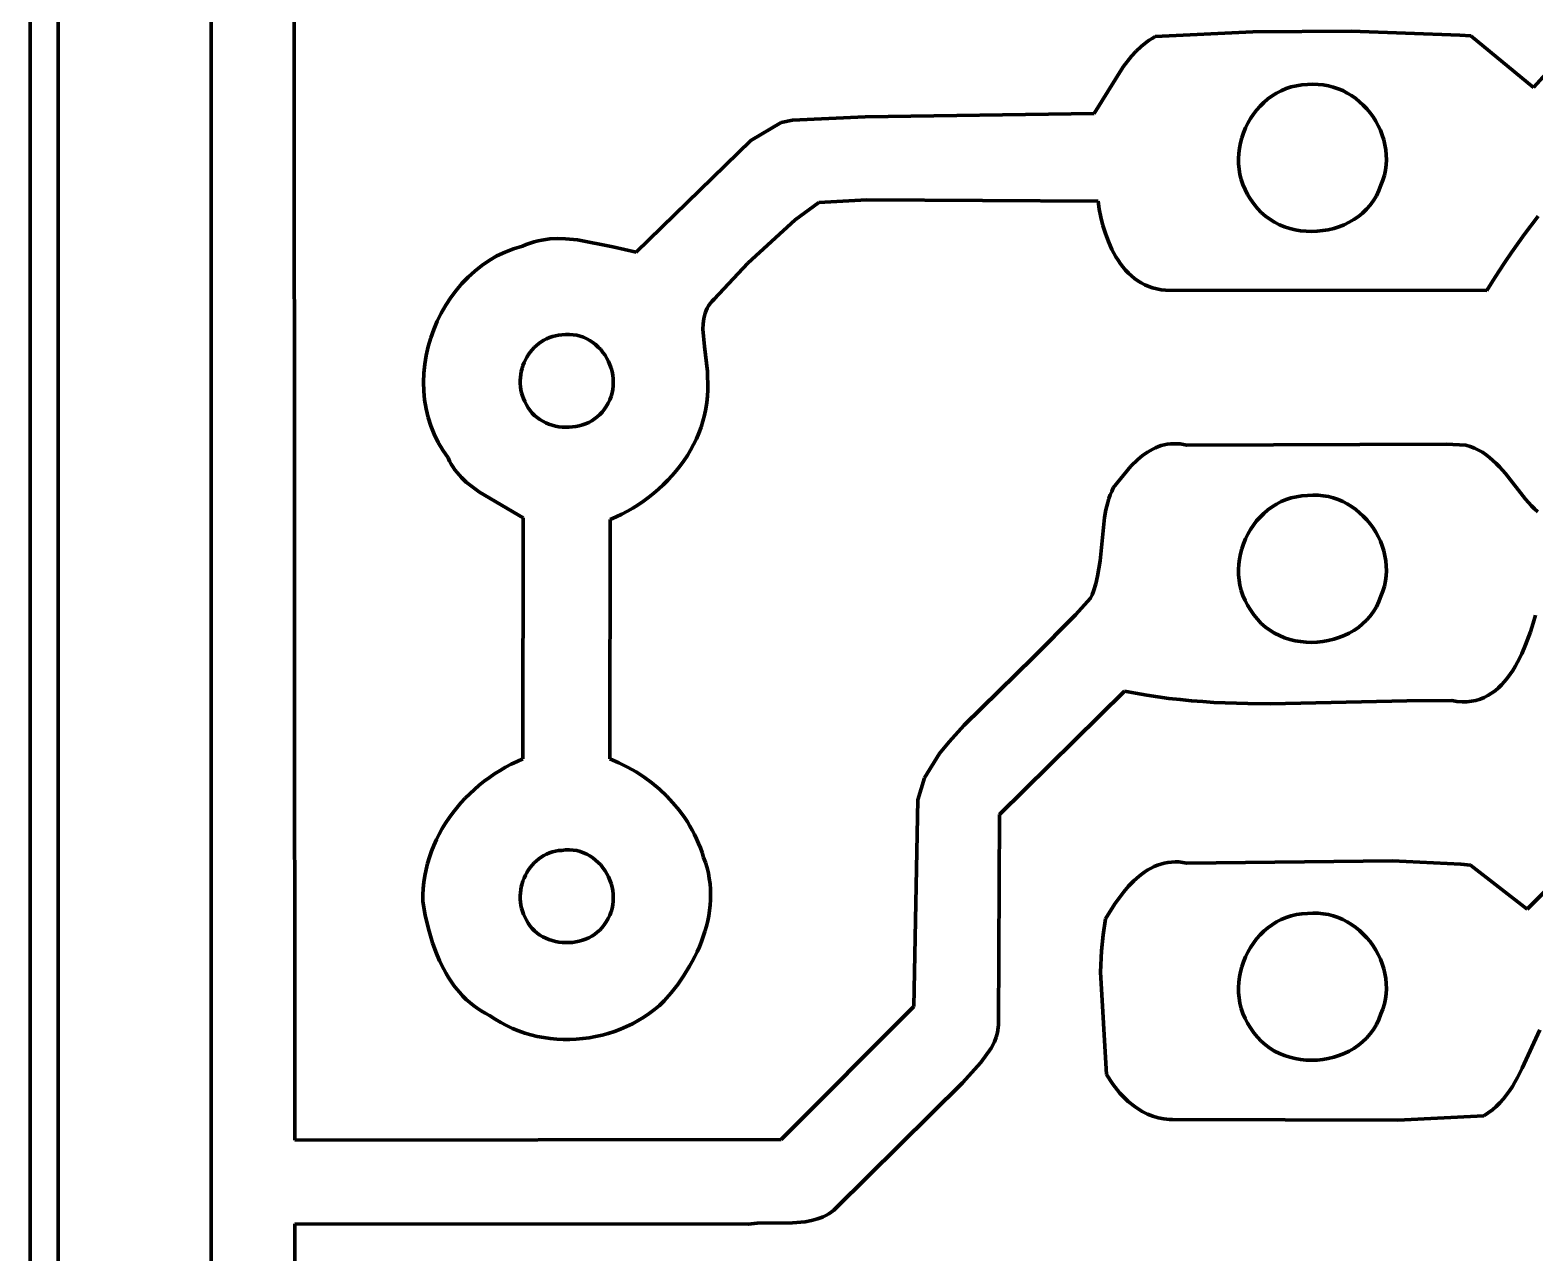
# Model space of a CAD drawing. Header units: millimetres. Extents: x 0.5 to 14.1, y 0 to 14.9.
# Drawn here: x 0.514 to 3.513, y 5.803 to 8.242 of the extents above; entities that cross this region are included whole.
import ezdxf

# ---------------------------------------------------------------- set-up
doc = ezdxf.new("R2010")
doc.units = ezdxf.units.MM
doc.layers.add('color#000000ff', color=7, linetype='CONTINUOUS', lineweight=100)

msp = doc.modelspace()

# ---------------------------------------------------------------- linework, layer by layer
at = {"layer": 'color#000000ff'}
for p, q in [((0.5139, 0.0278), (0.5139, 14.8611)), ((0.5695, 14.8055), (0.5695, 0.0834)), ((3.51, 8.1271), (3.8216, 8.4716)), ((0.8747, 3.0968), (0.8749, 8.4449)), ((1.04, 8.2639), (1.0417, 6.0279)), ((2.7388, 8.2176), (2.7443, 8.2215)), ((2.7443, 8.2215), (2.7501, 8.2252)), ((2.7501, 8.2252), (2.7561, 8.2286)), ((2.7561, 8.2286), (2.9512, 8.2384)), ((2.9512, 8.2384), (3.1468, 8.2397)), ((3.1468, 8.2397), (3.3637, 8.2314)), ((3.3637, 8.2314), (3.3854, 8.23)), ((3.3854, 8.23), (3.51, 8.1271)), ((2.6926, 8.1683), (2.7093, 8.1899)), ((2.7093, 8.1899), (2.7185, 8.1998)), ((2.7185, 8.1998), (2.7283, 8.2091)), ((2.7283, 8.2091), (2.7388, 8.2176)), ((2.6347, 8.0754), (2.6926, 8.1683)), ((3.0274, 8.1282), (3.0172, 8.1249)), ((3.0379, 8.1307), (3.0274, 8.1282)), ((3.0487, 8.1323), (3.0379, 8.1307)), ((3.0599, 8.1329), (3.0487, 8.1323)), ((3.0706, 8.1336), (3.0599, 8.1329)), ((3.0811, 8.1335), (3.0706, 8.1336)), ((3.0914, 8.1325), (3.0811, 8.1335)), ((3.1015, 8.1307), (3.0914, 8.1325)), ((3.1113, 8.1281), (3.1015, 8.1307)), ((3.1209, 8.1248), (3.1113, 8.1281)), ((2.9808, 8.1043), (2.9729, 8.0975)), ((2.9893, 8.1104), (2.9808, 8.1043)), ((2.9982, 8.116), (2.9893, 8.1104)), ((3.0075, 8.1208), (2.9982, 8.116)), ((3.0172, 8.1249), (3.0075, 8.1208)), ((3.1301, 8.1209), (3.1209, 8.1248)), ((3.1391, 8.1162), (3.1301, 8.1209)), ((3.1477, 8.111), (3.1391, 8.1162)), ((3.1559, 8.1051), (3.1477, 8.111)), ((3.1637, 8.0987), (3.1559, 8.1051)), ((3.1711, 8.0918), (3.1637, 8.0987)), ((2.0333, 8.062), (2.1783, 8.0689)), ((2.1783, 8.0689), (2.6347, 8.0754)), ((2.9521, 8.0739), (2.9462, 8.0652)), ((2.9585, 8.0823), (2.9521, 8.0739)), ((2.9654, 8.0901), (2.9585, 8.0823)), ((2.9729, 8.0975), (2.9654, 8.0901)), ((3.1781, 8.0845), (3.1711, 8.0918)), ((3.1846, 8.0767), (3.1781, 8.0845)), ((3.1905, 8.0685), (3.1846, 8.0767)), ((3.196, 8.0599), (3.1905, 8.0685)), ((1.9503, 8.0217), (2.0111, 8.0577)), ((2.0111, 8.0577), (2.0333, 8.062)), ((2.9363, 8.0466), (2.9323, 8.0368)), ((2.941, 8.056), (2.9363, 8.0466)), ((2.9462, 8.0652), (2.941, 8.056)), ((3.2008, 8.051), (3.196, 8.0599)), ((3.2051, 8.0419), (3.2008, 8.051)), ((3.2088, 8.0324), (3.2051, 8.0419)), ((1.722, 7.7985), (1.9503, 8.0217)), ((2.9262, 8.0166), (2.9242, 8.0063)), ((2.9289, 8.0268), (2.9262, 8.0166)), ((2.9323, 8.0368), (2.9289, 8.0268)), ((3.2118, 8.0228), (3.2088, 8.0324)), ((3.2142, 8.013), (3.2118, 8.0228)), ((3.2159, 8.003), (3.2142, 8.013)), ((2.9229, 7.9958), (2.9223, 7.9853)), ((2.9223, 7.9853), (2.9224, 7.9748)), ((2.9242, 8.0063), (2.9229, 7.9958)), ((3.2169, 7.993), (3.2159, 8.003)), ((3.2166, 7.9727), (3.2171, 7.9828)), ((3.2171, 7.9828), (3.2169, 7.993)), ((2.9224, 7.9748), (2.9234, 7.9644)), ((2.9234, 7.9644), (2.9251, 7.954)), ((2.9251, 7.954), (2.9277, 7.9437)), ((3.2102, 7.9424), (3.2132, 7.9524)), ((3.2132, 7.9524), (3.2153, 7.9625)), ((3.2153, 7.9625), (3.2166, 7.9727)), ((2.9277, 7.9437), (2.931, 7.9336)), ((2.931, 7.9336), (2.9353, 7.9237)), ((2.9353, 7.9237), (2.9404, 7.9141)), ((3.1972, 7.9113), (3.2022, 7.9215)), ((3.2022, 7.9215), (3.2063, 7.9325)), ((3.2063, 7.9325), (3.2102, 7.9424)), ((2.0859, 7.8981), (2.0387, 7.863)), ((2.1818, 7.9033), (2.0859, 7.8981)), ((2.6427, 7.9005), (2.1818, 7.9033)), ((2.6449, 7.8847), (2.6427, 7.9005)), ((2.9404, 7.9141), (2.9464, 7.9048)), ((2.9464, 7.9048), (2.9528, 7.8951)), ((2.9528, 7.8951), (2.9599, 7.8862)), ((3.1776, 7.8845), (3.1848, 7.8927)), ((3.1848, 7.8927), (3.1914, 7.9017)), ((3.1914, 7.9017), (3.1972, 7.9113)), ((2.0387, 7.863), (1.9446, 7.7768)), ((2.648, 7.8685), (2.6449, 7.8847)), ((2.652, 7.8522), (2.648, 7.8685)), ((2.9599, 7.8862), (2.9677, 7.8781)), ((2.9677, 7.8781), (2.976, 7.8708)), ((2.976, 7.8708), (2.9849, 7.8643)), ((2.9849, 7.8643), (2.9943, 7.8586)), ((2.9943, 7.8586), (3.004, 7.8536)), ((3.1328, 7.8536), (3.1427, 7.8584)), ((3.1427, 7.8584), (3.1521, 7.8638)), ((3.1521, 7.8638), (3.1612, 7.87)), ((3.1612, 7.87), (3.1696, 7.8769)), ((3.1696, 7.8769), (3.1776, 7.8845)), ((3.5195, 7.8705), (3.4926, 7.8345)), ((2.657, 7.8359), (2.652, 7.8522)), ((2.6629, 7.8199), (2.657, 7.8359)), ((3.004, 7.8536), (3.0142, 7.8495)), ((3.0142, 7.8495), (3.0246, 7.8461)), ((3.0246, 7.8461), (3.0353, 7.8435)), ((3.0353, 7.8435), (3.0462, 7.8416)), ((3.0462, 7.8416), (3.0572, 7.8405)), ((3.0572, 7.8405), (3.0683, 7.8402)), ((3.0683, 7.8402), (3.0793, 7.8406)), ((3.0793, 7.8406), (3.0904, 7.8417)), ((3.0904, 7.8417), (3.1013, 7.8436)), ((3.1013, 7.8436), (3.112, 7.8462)), ((3.112, 7.8462), (3.1225, 7.8496)), ((3.1225, 7.8496), (3.1328, 7.8536)), ((3.4926, 7.8345), (3.4665, 7.7979)), ((3.4979, 6.4889), (4.8496, 7.845)), ((1.4444, 7.7912), (1.4606, 7.799)), ((1.4606, 7.799), (1.4775, 7.8057)), ((1.4775, 7.8057), (1.495, 7.8111)), ((1.495, 7.8111), (1.5028, 7.8143)), ((1.5028, 7.8143), (1.5106, 7.8171)), ((1.5106, 7.8171), (1.5184, 7.8194)), ((1.5184, 7.8194), (1.5262, 7.8213)), ((1.5262, 7.8213), (1.5341, 7.8229)), ((1.5341, 7.8229), (1.5419, 7.8242)), ((1.5419, 7.8242), (1.5498, 7.8251)), ((1.5498, 7.8251), (1.5655, 7.826)), ((1.5655, 7.826), (1.5812, 7.8257)), ((1.5812, 7.8257), (1.6048, 7.8237)), ((1.6048, 7.8237), (1.6754, 7.8096)), ((1.6754, 7.8096), (1.722, 7.7985)), ((2.6698, 7.8044), (2.6629, 7.8199)), ((2.6737, 7.7969), (2.6698, 7.8044)), ((3.4665, 7.7979), (3.4538, 7.7794)), ((1.4001, 7.761), (1.4141, 7.7721)), ((1.4141, 7.7721), (1.4289, 7.7821)), ((1.4289, 7.7821), (1.4444, 7.7912)), ((1.9446, 7.7768), (1.8772, 7.7054)), ((2.6779, 7.7896), (2.6737, 7.7969)), ((2.6823, 7.7826), (2.6779, 7.7896)), ((2.687, 7.7758), (2.6823, 7.7826)), ((2.692, 7.7693), (2.687, 7.7758)), ((2.6974, 7.7631), (2.692, 7.7693)), ((3.4538, 7.7794), (3.4414, 7.7606)), ((1.3745, 7.7361), (1.3869, 7.749)), ((1.3869, 7.749), (1.4001, 7.761)), ((2.703, 7.7572), (2.6974, 7.7631)), ((2.7089, 7.7517), (2.703, 7.7572)), ((2.7151, 7.7466), (2.7089, 7.7517)), ((2.7217, 7.7419), (2.7151, 7.7466)), ((2.7286, 7.7376), (2.7217, 7.7419)), ((3.4292, 7.7417), (3.4173, 7.7225)), ((3.4414, 7.7606), (3.4292, 7.7417)), ((1.3423, 7.6931), (1.3522, 7.7081)), ((1.3522, 7.7081), (1.3629, 7.7225)), ((1.3629, 7.7225), (1.3745, 7.7361)), ((2.7358, 7.7338), (2.7286, 7.7376)), ((2.7433, 7.7305), (2.7358, 7.7338)), ((2.7512, 7.7277), (2.7433, 7.7305)), ((2.7595, 7.7255), (2.7512, 7.7277)), ((2.7681, 7.7239), (2.7595, 7.7255)), ((2.777, 7.7228), (2.7681, 7.7239)), ((3.4173, 7.7225), (2.777, 7.7228)), ((1.3334, 7.6775), (1.3423, 7.6931)), ((1.8612, 7.6822), (1.8593, 7.6772)), ((1.8635, 7.6871), (1.8612, 7.6822)), ((1.8662, 7.6919), (1.8635, 7.6871)), ((1.8694, 7.6966), (1.8662, 7.6919)), ((1.8731, 7.701), (1.8694, 7.6966)), ((1.8772, 7.7054), (1.8731, 7.701)), ((1.3184, 7.6448), (1.3254, 7.6614)), ((1.3254, 7.6614), (1.3334, 7.6775)), ((1.8551, 7.6561), (1.8548, 7.645)), ((1.8566, 7.6668), (1.8551, 7.6561)), ((1.8578, 7.6721), (1.8566, 7.6668)), ((1.8593, 7.6772), (1.8578, 7.6721)), ((1.3074, 7.6106), (1.3124, 7.6278)), ((1.3124, 7.6278), (1.3184, 7.6448)), ((1.5326, 7.6203), (1.5277, 7.6168)), ((1.5378, 7.6235), (1.5326, 7.6203)), ((1.5432, 7.6263), (1.5378, 7.6235)), ((1.5489, 7.6287), (1.5432, 7.6263)), ((1.5548, 7.6306), (1.5489, 7.6287)), ((1.5608, 7.6322), (1.5548, 7.6306)), ((1.5671, 7.6332), (1.5608, 7.6322)), ((1.5736, 7.6338), (1.5671, 7.6332)), ((1.5813, 7.6347), (1.5736, 7.6338)), ((1.5889, 7.6349), (1.5813, 7.6347)), ((1.5963, 7.6343), (1.5889, 7.6349)), ((1.6034, 7.6332), (1.5963, 7.6343)), ((1.6104, 7.6314), (1.6034, 7.6332)), ((1.6171, 7.629), (1.6104, 7.6314)), ((1.6235, 7.6261), (1.6171, 7.629)), ((1.6297, 7.6227), (1.6235, 7.6261)), ((1.6356, 7.6188), (1.6297, 7.6227)), ((1.6411, 7.6144), (1.6356, 7.6188)), ((1.8548, 7.645), (1.8578, 7.6109)), ((1.3006, 7.5754), (1.3034, 7.593)), ((1.3034, 7.593), (1.3074, 7.6106)), ((1.5039, 7.5894), (1.501, 7.584)), ((1.5071, 7.5946), (1.5039, 7.5894)), ((1.5107, 7.5996), (1.5071, 7.5946)), ((1.5145, 7.6043), (1.5107, 7.5996)), ((1.5186, 7.6087), (1.5145, 7.6043)), ((1.523, 7.6129), (1.5186, 7.6087)), ((1.5277, 7.6168), (1.523, 7.6129)), ((1.6463, 7.6097), (1.6411, 7.6144)), ((1.6512, 7.6045), (1.6463, 7.6097)), ((1.6557, 7.599), (1.6512, 7.6045)), ((1.6598, 7.5932), (1.6557, 7.599)), ((1.6634, 7.5871), (1.6598, 7.5932)), ((1.8578, 7.6109), (1.8639, 7.5606)), ((1.2988, 7.5576), (1.3006, 7.5754)), ((1.4929, 7.561), (1.4917, 7.555)), ((1.4944, 7.567), (1.4929, 7.561)), ((1.4962, 7.5728), (1.4944, 7.567)), ((1.4985, 7.5785), (1.4962, 7.5728)), ((1.501, 7.584), (1.4985, 7.5785)), ((1.6667, 7.5808), (1.6634, 7.5871)), ((1.6695, 7.5742), (1.6667, 7.5808)), ((1.6719, 7.5675), (1.6695, 7.5742)), ((1.6737, 7.5606), (1.6719, 7.5675)), ((1.6751, 7.5536), (1.6737, 7.5606)), ((1.8639, 7.5606), (1.8638, 7.5502)), ((1.2981, 7.5397), (1.2988, 7.5576)), ((1.2986, 7.5219), (1.2981, 7.5397)), ((1.491, 7.5489), (1.4906, 7.5428)), ((1.4906, 7.5428), (1.4907, 7.5367)), ((1.4907, 7.5367), (1.4911, 7.5306)), ((1.4917, 7.555), (1.491, 7.5489)), ((1.4911, 7.5306), (1.492, 7.5245)), ((1.6759, 7.5465), (1.6751, 7.5536)), ((1.6752, 7.5252), (1.676, 7.5323)), ((1.6762, 7.5394), (1.6759, 7.5465)), ((1.676, 7.5323), (1.6762, 7.5394)), ((1.8638, 7.5502), (1.8646, 7.5371)), ((1.8646, 7.5371), (1.8647, 7.5242)), ((1.3002, 7.5042), (1.2986, 7.5219)), ((1.3031, 7.4866), (1.3002, 7.5042)), ((1.492, 7.5245), (1.4934, 7.5185)), ((1.4934, 7.5185), (1.4951, 7.5125)), ((1.4951, 7.5125), (1.4974, 7.5067)), ((1.4974, 7.5067), (1.5001, 7.5009)), ((1.5001, 7.5009), (1.503, 7.4945)), ((1.6658, 7.4975), (1.6691, 7.5043)), ((1.6691, 7.5043), (1.6717, 7.5111)), ((1.6717, 7.5111), (1.6738, 7.5181)), ((1.6738, 7.5181), (1.6752, 7.5252)), ((1.8628, 7.4988), (1.8608, 7.4863)), ((1.8641, 7.5114), (1.8628, 7.4988)), ((1.8647, 7.5242), (1.8641, 7.5114)), ((1.3072, 7.4693), (1.3031, 7.4866)), ((1.3125, 7.4523), (1.3072, 7.4693)), ((1.503, 7.4945), (1.5064, 7.4885)), ((1.5064, 7.4885), (1.5103, 7.4829)), ((1.5103, 7.4829), (1.5147, 7.4778)), ((1.5147, 7.4778), (1.5194, 7.473)), ((1.5194, 7.473), (1.5245, 7.4688)), ((1.5245, 7.4688), (1.53, 7.4649)), ((1.6388, 7.4662), (1.6442, 7.4702)), ((1.6442, 7.4702), (1.6492, 7.4748)), ((1.6492, 7.4748), (1.6538, 7.4797)), ((1.6538, 7.4797), (1.658, 7.4851)), ((1.658, 7.4851), (1.6618, 7.491)), ((1.6618, 7.491), (1.6658, 7.4975)), ((1.8582, 7.474), (1.855, 7.4618)), ((1.8608, 7.4863), (1.8582, 7.474)), ((1.3192, 7.4356), (1.3125, 7.4523)), ((1.53, 7.4649), (1.5357, 7.4615)), ((1.5357, 7.4615), (1.5417, 7.4585)), ((1.5417, 7.4585), (1.5479, 7.4559)), ((1.5479, 7.4559), (1.5543, 7.4538)), ((1.5543, 7.4538), (1.5609, 7.4521)), ((1.5609, 7.4521), (1.5676, 7.4508)), ((1.5676, 7.4508), (1.5743, 7.45)), ((1.5743, 7.45), (1.5812, 7.4497)), ((1.5812, 7.4497), (1.588, 7.4497)), ((1.588, 7.4497), (1.5948, 7.4502)), ((1.5948, 7.4502), (1.6016, 7.4512)), ((1.6016, 7.4512), (1.6082, 7.4526)), ((1.6082, 7.4526), (1.6147, 7.4544)), ((1.6147, 7.4544), (1.6211, 7.4567)), ((1.6211, 7.4567), (1.6273, 7.4594)), ((1.6273, 7.4594), (1.6332, 7.4626)), ((1.6332, 7.4626), (1.6388, 7.4662)), ((1.8468, 7.4382), (1.8419, 7.4267)), ((1.8512, 7.4499), (1.8468, 7.4382)), ((1.855, 7.4618), (1.8512, 7.4499)), ((1.3271, 7.4194), (1.3192, 7.4356)), ((1.3363, 7.4037), (1.3271, 7.4194)), ((1.8364, 7.4154), (1.8304, 7.4043)), ((1.8419, 7.4267), (1.8364, 7.4154)), ((2.7517, 7.4062), (2.7572, 7.4088)), ((2.7572, 7.4088), (2.7628, 7.411)), ((2.7628, 7.411), (2.7685, 7.413)), ((2.7685, 7.413), (2.7743, 7.4145)), ((2.7743, 7.4145), (2.7803, 7.4157)), ((2.7803, 7.4157), (2.7865, 7.4165)), ((2.7865, 7.4165), (2.7928, 7.4169)), ((2.7928, 7.4169), (2.7992, 7.4169)), ((2.7992, 7.4169), (2.8058, 7.4164)), ((2.8058, 7.4164), (2.8125, 7.4155)), ((2.8125, 7.4155), (2.8194, 7.414)), ((2.8194, 7.414), (3.3368, 7.4157)), ((3.3368, 7.4157), (3.3751, 7.4139)), ((3.3751, 7.4139), (3.3841, 7.4113)), ((3.3841, 7.4113), (3.3926, 7.4081)), ((3.3926, 7.4081), (3.4007, 7.4042)), ((1.347, 7.3886), (1.3363, 7.4037)), ((1.35, 7.3822), (1.347, 7.3886)), ((1.3533, 7.3761), (1.35, 7.3822)), ((1.817, 7.383), (1.8096, 7.3728)), ((1.8239, 7.3935), (1.817, 7.383)), ((1.8304, 7.4043), (1.8239, 7.3935)), ((2.708, 7.3723), (2.7216, 7.3854)), ((2.7216, 7.3854), (2.7311, 7.3932)), ((2.7311, 7.3932), (2.7412, 7.4002)), ((2.7412, 7.4002), (2.7517, 7.4062)), ((3.4007, 7.4042), (3.4084, 7.3998)), ((3.4084, 7.3998), (3.4157, 7.3949)), ((3.4157, 7.3949), (3.4228, 7.3894)), ((3.4228, 7.3894), (3.4295, 7.3836)), ((3.4295, 7.3836), (3.436, 7.3774)), ((1.3569, 7.3703), (1.3533, 7.3761)), ((1.3607, 7.3648), (1.3569, 7.3703)), ((1.3648, 7.3595), (1.3607, 7.3648)), ((1.3736, 7.3496), (1.3648, 7.3595)), ((1.3832, 7.3405), (1.3736, 7.3496)), ((1.7935, 7.3532), (1.7848, 7.3439)), ((1.8017, 7.3629), (1.7935, 7.3532)), ((1.8096, 7.3728), (1.8017, 7.3629)), ((2.6728, 7.3291), (2.708, 7.3723)), ((3.436, 7.3774), (3.4422, 7.3709)), ((3.4422, 7.3709), (3.4542, 7.3572)), ((3.4542, 7.3572), (3.4941, 7.3066)), ((1.3934, 7.3321), (1.3832, 7.3405)), ((1.4098, 7.3205), (1.3934, 7.3321)), ((1.4969, 7.2688), (1.4098, 7.3205)), ((1.7665, 7.3263), (1.7568, 7.318)), ((1.7758, 7.3349), (1.7665, 7.3263)), ((1.7848, 7.3439), (1.7758, 7.3349)), ((2.6667, 7.3146), (2.6696, 7.3219)), ((2.6696, 7.3219), (2.6728, 7.3291)), ((1.7153, 7.2886), (1.7043, 7.2822)), ((1.726, 7.2953), (1.7153, 7.2886)), ((1.7366, 7.3025), (1.726, 7.2953)), ((1.7468, 7.31), (1.7366, 7.3025)), ((1.7568, 7.318), (1.7468, 7.31)), ((2.6581, 7.2848), (2.6618, 7.2999)), ((2.6618, 7.2999), (2.6641, 7.3073)), ((2.6641, 7.3073), (2.6667, 7.3146)), ((2.9893, 7.291), (2.9808, 7.2848)), ((2.9982, 7.2965), (2.9893, 7.291)), ((3.0075, 7.3014), (2.9982, 7.2965)), ((3.0172, 7.3055), (3.0075, 7.3014)), ((3.0274, 7.3088), (3.0172, 7.3055)), ((3.0379, 7.3112), (3.0274, 7.3088)), ((3.0487, 7.3128), (3.0379, 7.3112)), ((3.0599, 7.3135), (3.0487, 7.3128)), ((3.0706, 7.3142), (3.0599, 7.3135)), ((3.0811, 7.314), (3.0706, 7.3142)), ((3.0914, 7.313), (3.0811, 7.314)), ((3.1015, 7.3113), (3.0914, 7.313)), ((3.1113, 7.3087), (3.1015, 7.3113)), ((3.1209, 7.3054), (3.1113, 7.3087)), ((3.1301, 7.3014), (3.1209, 7.3054)), ((3.1391, 7.2968), (3.1301, 7.3014)), ((3.1477, 7.2915), (3.1391, 7.2968)), ((3.1559, 7.2857), (3.1477, 7.2915)), ((3.4941, 7.3066), (3.506, 7.2931)), ((3.506, 7.2931), (3.5123, 7.2868)), ((1.4962, 6.7884), (1.4969, 7.2688)), ((1.6702, 7.2658), (1.6696, 6.7882)), ((1.6817, 7.2708), (1.6702, 7.2658)), ((1.6931, 7.2763), (1.6817, 7.2708)), ((1.7043, 7.2822), (1.6931, 7.2763)), ((2.6463, 7.1835), (2.6552, 7.2694)), ((2.6552, 7.2694), (2.6581, 7.2848)), ((2.9585, 7.2628), (2.9521, 7.2545)), ((2.9654, 7.2707), (2.9585, 7.2628)), ((2.9729, 7.278), (2.9654, 7.2707)), ((2.9808, 7.2848), (2.9729, 7.278)), ((3.1637, 7.2793), (3.1559, 7.2857)), ((3.1711, 7.2724), (3.1637, 7.2793)), ((3.1781, 7.265), (3.1711, 7.2724)), ((3.1846, 7.2572), (3.1781, 7.265)), ((3.5123, 7.2868), (3.5187, 7.2808)), ((2.941, 7.2366), (2.9363, 7.2271)), ((2.9462, 7.2457), (2.941, 7.2366)), ((2.9521, 7.2545), (2.9462, 7.2457)), ((3.1905, 7.249), (3.1846, 7.2572)), ((3.196, 7.2405), (3.1905, 7.249)), ((3.2008, 7.2316), (3.196, 7.2405)), ((3.2051, 7.2224), (3.2008, 7.2316)), ((2.9289, 7.2074), (2.9262, 7.1972)), ((2.9323, 7.2174), (2.9289, 7.2074)), ((2.9363, 7.2271), (2.9323, 7.2174)), ((3.2088, 7.213), (3.2051, 7.2224)), ((3.2118, 7.2034), (3.2088, 7.213)), ((3.2142, 7.1935), (3.2118, 7.2034)), ((2.6415, 7.1527), (2.6463, 7.1835)), ((2.9229, 7.1764), (2.9223, 7.1659)), ((2.9242, 7.1868), (2.9229, 7.1764)), ((2.9262, 7.1972), (2.9242, 7.1868)), ((3.2159, 7.1836), (3.2142, 7.1935)), ((3.2169, 7.1735), (3.2159, 7.1836)), ((3.2171, 7.1634), (3.2169, 7.1735)), ((2.6379, 7.1377), (2.6415, 7.1527)), ((2.9223, 7.1659), (2.9224, 7.1554)), ((2.9224, 7.1554), (2.9234, 7.1449)), ((2.9234, 7.1449), (2.9251, 7.1345)), ((3.2132, 7.133), (3.2153, 7.1431)), ((3.2153, 7.1431), (3.2166, 7.1532)), ((3.2166, 7.1532), (3.2171, 7.1634)), ((2.5976, 7.0753), (2.6272, 7.1087)), ((2.6272, 7.1087), (2.6304, 7.1158)), ((2.6304, 7.1158), (2.6332, 7.123)), ((2.6332, 7.123), (2.6379, 7.1377)), ((2.9251, 7.1345), (2.9277, 7.1243)), ((2.9277, 7.1243), (2.931, 7.1142)), ((2.931, 7.1142), (2.9353, 7.1043)), ((3.2022, 7.1021), (3.2063, 7.113)), ((3.2063, 7.113), (3.2102, 7.123)), ((3.2102, 7.123), (3.2132, 7.133)), ((2.9353, 7.1043), (2.9404, 7.0947)), ((2.9404, 7.0947), (2.9464, 7.0854)), ((2.9464, 7.0854), (2.9528, 7.0757)), ((3.1848, 7.0733), (3.1914, 7.0822)), ((3.1914, 7.0822), (3.1972, 7.0918)), ((3.1972, 7.0918), (3.2022, 7.1021)), ((2.5136, 6.991), (2.5976, 7.0753)), ((2.9528, 7.0757), (2.9599, 7.0667)), ((2.9599, 7.0667), (2.9677, 7.0586)), ((2.9677, 7.0586), (2.976, 7.0513)), ((2.976, 7.0513), (2.9849, 7.0448)), ((3.1521, 7.0444), (3.1612, 7.0506)), ((3.1612, 7.0506), (3.1696, 7.0575)), ((3.1696, 7.0575), (3.1776, 7.065)), ((3.1776, 7.065), (3.1848, 7.0733)), ((3.5097, 7.0587), (3.5042, 7.0417)), ((3.5145, 7.075), (3.5097, 7.0587)), ((2.9849, 7.0448), (2.9943, 7.0391)), ((2.9943, 7.0391), (3.004, 7.0342)), ((3.004, 7.0342), (3.0142, 7.03)), ((3.0142, 7.03), (3.0246, 7.0266)), ((3.0246, 7.0266), (3.0353, 7.024)), ((3.0353, 7.024), (3.0462, 7.0222)), ((3.0462, 7.0222), (3.0572, 7.0211)), ((3.0572, 7.0211), (3.0683, 7.0207)), ((3.0683, 7.0207), (3.0793, 7.0211)), ((3.0793, 7.0211), (3.0904, 7.0223)), ((3.0904, 7.0223), (3.1013, 7.0242)), ((3.1013, 7.0242), (3.112, 7.0268)), ((3.112, 7.0268), (3.1225, 7.0301)), ((3.1225, 7.0301), (3.1328, 7.0342)), ((3.1328, 7.0342), (3.1427, 7.0389)), ((3.1427, 7.0389), (3.1521, 7.0444)), ((3.5042, 7.0417), (3.4946, 7.0155)), ((2.3755, 6.8554), (2.5136, 6.991)), ((3.487, 6.9981), (3.4786, 6.9811)), ((3.4946, 7.0155), (3.487, 6.9981)), ((3.4691, 6.9648), (3.4639, 6.9571)), ((3.4739, 6.9728), (3.4691, 6.9648)), ((3.4786, 6.9811), (3.4739, 6.9728)), ((3.4404, 6.93), (3.4337, 6.9243)), ((3.4467, 6.9361), (3.4404, 6.93)), ((3.4528, 6.9427), (3.4467, 6.9361)), ((3.4585, 6.9497), (3.4528, 6.9427)), ((3.4639, 6.9571), (3.4585, 6.9497)), ((2.695, 6.9236), (2.4457, 6.6778)), ((2.7171, 6.9192), (2.695, 6.9236)), ((2.7393, 6.9153), (2.7171, 6.9192)), ((2.7615, 6.912), (2.7393, 6.9153)), ((2.7838, 6.909), (2.7615, 6.912)), ((2.8062, 6.9065), (2.7838, 6.909)), ((2.8286, 6.9043), (2.8062, 6.9065)), ((2.851, 6.9026), (2.8286, 6.9043)), ((2.8734, 6.9011), (2.851, 6.9026)), ((2.8959, 6.9), (2.8734, 6.9011)), ((2.941, 6.8986), (2.8959, 6.9)), ((2.9862, 6.8982), (2.941, 6.8986)), ((3.2575, 6.9041), (2.9862, 6.8982)), ((3.3474, 6.9045), (3.2575, 6.9041)), ((3.3578, 6.9028), (3.3474, 6.9045)), ((3.3678, 6.9021), (3.3578, 6.9028)), ((3.3773, 6.9022), (3.3678, 6.9021)), ((3.3865, 6.9032), (3.3773, 6.9022)), ((3.3953, 6.905), (3.3865, 6.9032)), ((3.4037, 6.9075), (3.3953, 6.905)), ((3.4117, 6.9107), (3.4037, 6.9075)), ((3.4194, 6.9147), (3.4117, 6.9107)), ((3.4267, 6.9192), (3.4194, 6.9147)), ((3.4337, 6.9243), (3.4267, 6.9192)), ((2.3457, 6.8221), (2.3755, 6.8554)), ((2.3267, 6.7992), (2.3457, 6.8221)), ((1.4729, 6.7778), (1.4845, 6.7833)), ((1.4845, 6.7833), (1.4962, 6.7884)), ((1.6696, 6.7882), (1.6875, 6.7805)), ((1.6875, 6.7805), (1.7048, 6.7719)), ((2.2963, 6.7509), (2.3267, 6.7992)), ((1.419, 6.7439), (1.4292, 6.7514)), ((1.4292, 6.7514), (1.4398, 6.7586)), ((1.4398, 6.7586), (1.4506, 6.7654)), ((1.4506, 6.7654), (1.4616, 6.7718)), ((1.4616, 6.7718), (1.4729, 6.7778)), ((1.7048, 6.7719), (1.7216, 6.7623)), ((1.7216, 6.7623), (1.7378, 6.7518)), ((1.7378, 6.7518), (1.7533, 6.7404)), ((2.2834, 6.7064), (2.2963, 6.7509)), ((1.3811, 6.7099), (1.3901, 6.7189)), ((1.3901, 6.7189), (1.3994, 6.7276)), ((1.3994, 6.7276), (1.409, 6.7359)), ((1.409, 6.7359), (1.419, 6.7439)), ((1.7533, 6.7404), (1.768, 6.7281)), ((1.768, 6.7281), (1.782, 6.715)), ((1.3564, 6.681), (1.3643, 6.691)), ((1.3643, 6.691), (1.3725, 6.7006)), ((1.3725, 6.7006), (1.3811, 6.7099)), ((1.782, 6.715), (1.7952, 6.701)), ((1.7952, 6.701), (1.8074, 6.6862)), ((2.2752, 6.2945), (2.2834, 6.7064)), ((1.3355, 6.6495), (1.342, 6.6603)), ((1.342, 6.6603), (1.349, 6.6708)), ((1.349, 6.6708), (1.3564, 6.681)), ((1.8074, 6.6862), (1.8187, 6.6707)), ((1.8187, 6.6707), (1.824, 6.6627)), ((1.824, 6.6627), (1.829, 6.6544)), ((2.4457, 6.6778), (2.4439, 6.263)), ((1.3237, 6.6273), (1.3294, 6.6385)), ((1.3294, 6.6385), (1.3355, 6.6495)), ((1.829, 6.6544), (1.8337, 6.646)), ((1.8337, 6.646), (1.8382, 6.6374)), ((1.8382, 6.6374), (1.8424, 6.6287)), ((1.8424, 6.6287), (1.8463, 6.6198)), ((1.3098, 6.5922), (1.3139, 6.6041)), ((1.3139, 6.6041), (1.3186, 6.6158)), ((1.3186, 6.6158), (1.3237, 6.6273)), ((1.5432, 6.5985), (1.5378, 6.5957)), ((1.5489, 6.6009), (1.5432, 6.5985)), ((1.5548, 6.6029), (1.5489, 6.6009)), ((1.5608, 6.6044), (1.5548, 6.6029)), ((1.5671, 6.6055), (1.5608, 6.6044)), ((1.5736, 6.606), (1.5671, 6.6055)), ((1.5813, 6.6069), (1.5736, 6.606)), ((1.5889, 6.6071), (1.5813, 6.6069)), ((1.5963, 6.6066), (1.5889, 6.6071)), ((1.6034, 6.6054), (1.5963, 6.6066)), ((1.6104, 6.6036), (1.6034, 6.6054)), ((1.6171, 6.6013), (1.6104, 6.6036)), ((1.6235, 6.5983), (1.6171, 6.6013)), ((1.6297, 6.5949), (1.6235, 6.5983)), ((1.8463, 6.6198), (1.8499, 6.6107)), ((1.8499, 6.6107), (1.8532, 6.6014)), ((1.8532, 6.6014), (1.8562, 6.592)), ((1.3031, 6.5678), (1.3062, 6.58)), ((1.3062, 6.58), (1.3098, 6.5922)), ((1.5107, 6.5718), (1.5071, 6.5668)), ((1.5145, 6.5765), (1.5107, 6.5718)), ((1.5186, 6.581), (1.5145, 6.5765)), ((1.523, 6.5851), (1.5186, 6.581)), ((1.5277, 6.589), (1.523, 6.5851)), ((1.5326, 6.5925), (1.5277, 6.589)), ((1.5378, 6.5957), (1.5326, 6.5925)), ((1.6356, 6.591), (1.6297, 6.5949)), ((1.6411, 6.5867), (1.6356, 6.591)), ((1.6463, 6.5819), (1.6411, 6.5867)), ((1.6512, 6.5768), (1.6463, 6.5819)), ((1.6557, 6.5713), (1.6512, 6.5768)), ((1.6598, 6.5654), (1.6557, 6.5713)), ((1.8562, 6.592), (1.86, 6.5815)), ((1.86, 6.5815), (1.8631, 6.571)), ((1.8631, 6.571), (1.8657, 6.5605)), ((2.7419, 6.5671), (2.7481, 6.5705)), ((2.7481, 6.5705), (2.7544, 6.5736)), ((2.7544, 6.5736), (2.7609, 6.5763)), ((2.7609, 6.5763), (2.7676, 6.5786)), ((2.7676, 6.5786), (2.7745, 6.5804)), ((2.7745, 6.5804), (2.7815, 6.5818)), ((2.7815, 6.5818), (2.7887, 6.5826)), ((2.7887, 6.5826), (2.7961, 6.583)), ((2.7961, 6.583), (2.8037, 6.5828)), ((2.8037, 6.5828), (2.8115, 6.582)), ((2.8115, 6.582), (2.8194, 6.5807)), ((2.8194, 6.5807), (3.2292, 6.5853)), ((3.2292, 6.5853), (3.3655, 6.5782)), ((3.3655, 6.5782), (3.3849, 6.5766)), ((3.3849, 6.5766), (3.4979, 6.4889)), ((1.2974, 6.5299), (1.2987, 6.5427)), ((1.2987, 6.5427), (1.3006, 6.5553)), ((1.3006, 6.5553), (1.3031, 6.5678)), ((1.4944, 6.5392), (1.4929, 6.5333)), ((1.4962, 6.545), (1.4944, 6.5392)), ((1.4985, 6.5507), (1.4962, 6.545)), ((1.501, 6.5563), (1.4985, 6.5507)), ((1.5039, 6.5616), (1.501, 6.5563)), ((1.5071, 6.5668), (1.5039, 6.5616)), ((1.6634, 6.5594), (1.6598, 6.5654)), ((1.6667, 6.553), (1.6634, 6.5594)), ((1.6695, 6.5465), (1.6667, 6.553)), ((1.6719, 6.5397), (1.6695, 6.5465)), ((1.6737, 6.5328), (1.6719, 6.5397)), ((1.8657, 6.5605), (1.8676, 6.5499)), ((1.8676, 6.5499), (1.869, 6.5392)), ((1.869, 6.5392), (1.8699, 6.5286)), ((2.7032, 6.5346), (2.7135, 6.5451)), ((2.7135, 6.5451), (2.7244, 6.5548)), ((2.7244, 6.5548), (2.7301, 6.5592)), ((2.7301, 6.5592), (2.7359, 6.5633)), ((2.7359, 6.5633), (2.7419, 6.5671)), ((1.2966, 6.5041), (1.2967, 6.5171)), ((1.2967, 6.5171), (1.2974, 6.5299)), ((1.491, 6.5212), (1.4906, 6.5151)), ((1.4906, 6.5151), (1.4907, 6.5089)), ((1.4907, 6.5089), (1.4911, 6.5028)), ((1.4917, 6.5272), (1.491, 6.5212)), ((1.4929, 6.5333), (1.4917, 6.5272)), ((1.6751, 6.5258), (1.6737, 6.5328)), ((1.6759, 6.5188), (1.6751, 6.5258)), ((1.6762, 6.5116), (1.6759, 6.5188)), ((1.676, 6.5045), (1.6762, 6.5116)), ((1.8699, 6.5286), (1.8702, 6.518)), ((1.8702, 6.518), (1.87, 6.5073)), ((2.6761, 6.4996), (2.6936, 6.5234)), ((2.6936, 6.5234), (2.7032, 6.5346)), ((1.3012, 6.4768), (1.2966, 6.5041)), ((1.4911, 6.5028), (1.492, 6.4967)), ((1.492, 6.4967), (1.4934, 6.4907)), ((1.4934, 6.4907), (1.4951, 6.4847)), ((1.4951, 6.4847), (1.4974, 6.4789)), ((1.4974, 6.4789), (1.5001, 6.4731)), ((1.6691, 6.4765), (1.6717, 6.4833)), ((1.6717, 6.4833), (1.6738, 6.4903)), ((1.6738, 6.4903), (1.6752, 6.4974)), ((1.6752, 6.4974), (1.676, 6.5045)), ((1.8681, 6.4861), (1.8664, 6.4756)), ((1.8693, 6.4967), (1.8681, 6.4861)), ((1.87, 6.5073), (1.8693, 6.4967)), ((2.6574, 6.4694), (2.6761, 6.4996)), ((3.0487, 6.4795), (3.0379, 6.4779)), ((3.0599, 6.4801), (3.0487, 6.4795)), ((3.0706, 6.4809), (3.0599, 6.4801)), ((3.0811, 6.4807), (3.0706, 6.4809)), ((3.0914, 6.4797), (3.0811, 6.4807)), ((3.1015, 6.4779), (3.0914, 6.4797)), ((1.3076, 6.4492), (1.3012, 6.4768)), ((1.3158, 6.4216), (1.3076, 6.4492)), ((1.5001, 6.4731), (1.503, 6.4667)), ((1.503, 6.4667), (1.5064, 6.4607)), ((1.5064, 6.4607), (1.5103, 6.4551)), ((1.5103, 6.4551), (1.5147, 6.45)), ((1.5147, 6.45), (1.5194, 6.4453)), ((1.6492, 6.447), (1.6538, 6.452)), ((1.6538, 6.452), (1.658, 6.4574)), ((1.658, 6.4574), (1.6618, 6.4632)), ((1.6618, 6.4632), (1.6658, 6.4698)), ((1.6658, 6.4698), (1.6691, 6.4765)), ((1.8618, 6.4547), (1.8589, 6.4443)), ((1.8644, 6.4651), (1.8618, 6.4547)), ((1.8664, 6.4756), (1.8644, 6.4651)), ((2.6525, 6.4377), (2.6574, 6.4694)), ((2.9808, 6.4515), (2.9729, 6.4447)), ((2.9893, 6.4577), (2.9808, 6.4515)), ((2.9982, 6.4632), (2.9893, 6.4577)), ((3.0075, 6.468), (2.9982, 6.4632)), ((3.0172, 6.4721), (3.0075, 6.468)), ((3.0274, 6.4754), (3.0172, 6.4721)), ((3.0379, 6.4779), (3.0274, 6.4754)), ((3.1113, 6.4754), (3.1015, 6.4779)), ((3.1209, 6.4721), (3.1113, 6.4754)), ((3.1301, 6.4681), (3.1209, 6.4721)), ((3.1391, 6.4635), (3.1301, 6.4681)), ((3.1477, 6.4582), (3.1391, 6.4635)), ((3.1559, 6.4524), (3.1477, 6.4582)), ((3.1637, 6.446), (3.1559, 6.4524)), ((1.3224, 6.4036), (1.3158, 6.4216)), ((1.5194, 6.4453), (1.5245, 6.441)), ((1.5245, 6.441), (1.53, 6.4371)), ((1.53, 6.4371), (1.5357, 6.4337)), ((1.5357, 6.4337), (1.5417, 6.4307)), ((1.5417, 6.4307), (1.5479, 6.4281)), ((1.5479, 6.4281), (1.5543, 6.426)), ((1.5543, 6.426), (1.5609, 6.4243)), ((1.5609, 6.4243), (1.5676, 6.4231)), ((1.5676, 6.4231), (1.5743, 6.4223)), ((1.5743, 6.4223), (1.5812, 6.4219)), ((1.5812, 6.4219), (1.588, 6.4219)), ((1.588, 6.4219), (1.5948, 6.4224)), ((1.5948, 6.4224), (1.6016, 6.4234)), ((1.6016, 6.4234), (1.6082, 6.4248)), ((1.6082, 6.4248), (1.6147, 6.4266)), ((1.6147, 6.4266), (1.6211, 6.4289)), ((1.6211, 6.4289), (1.6273, 6.4316)), ((1.6273, 6.4316), (1.6332, 6.4348)), ((1.6332, 6.4348), (1.6388, 6.4384)), ((1.6388, 6.4384), (1.6442, 6.4425)), ((1.6442, 6.4425), (1.6492, 6.447)), ((1.8519, 6.4239), (1.8479, 6.4138)), ((1.8556, 6.434), (1.8519, 6.4239)), ((1.8589, 6.4443), (1.8556, 6.434)), ((2.6494, 6.4057), (2.6525, 6.4377)), ((2.9521, 6.4211), (2.9462, 6.4124)), ((2.9585, 6.4295), (2.9521, 6.4211)), ((2.9654, 6.4373), (2.9585, 6.4295)), ((2.9729, 6.4447), (2.9654, 6.4373)), ((3.1711, 6.4391), (3.1637, 6.446)), ((3.1781, 6.4317), (3.1711, 6.4391)), ((3.1846, 6.4239), (3.1781, 6.4317)), ((3.1905, 6.4157), (3.1846, 6.4239)), ((1.3299, 6.3859), (1.3224, 6.4036)), ((1.8388, 6.3941), (1.8337, 6.3844)), ((1.8435, 6.4039), (1.8388, 6.3941)), ((1.8479, 6.4138), (1.8435, 6.4039)), ((2.6476, 6.3629), (2.6494, 6.4057)), ((2.9363, 6.3938), (2.9323, 6.384)), ((2.941, 6.4032), (2.9363, 6.3938)), ((2.9462, 6.4124), (2.941, 6.4032)), ((3.196, 6.4071), (3.1905, 6.4157)), ((3.2008, 6.3983), (3.196, 6.4071)), ((3.2051, 6.3891), (3.2008, 6.3983)), ((3.2088, 6.3797), (3.2051, 6.3891)), ((1.3384, 6.3688), (1.3299, 6.3859)), ((1.343, 6.3605), (1.3384, 6.3688)), ((1.3479, 6.3524), (1.343, 6.3605)), ((1.8284, 6.3749), (1.817, 6.3564)), ((1.8337, 6.3844), (1.8284, 6.3749)), ((2.6595, 6.1588), (2.6476, 6.3629)), ((2.9262, 6.3638), (2.9242, 6.3535)), ((2.9289, 6.374), (2.9262, 6.3638)), ((2.9323, 6.384), (2.9289, 6.374)), ((3.2118, 6.37), (3.2088, 6.3797)), ((3.2142, 6.3602), (3.2118, 6.37)), ((3.2159, 6.3503), (3.2142, 6.3602)), ((1.3531, 6.3445), (1.3479, 6.3524)), ((1.3585, 6.3368), (1.3531, 6.3445)), ((1.3643, 6.3294), (1.3585, 6.3368)), ((1.3703, 6.3223), (1.3643, 6.3294)), ((1.8047, 6.3386), (1.7916, 6.3217)), ((1.817, 6.3564), (1.8047, 6.3386)), ((2.9229, 6.3431), (2.9223, 6.3326)), ((2.9223, 6.3326), (2.9224, 6.3221)), ((2.9242, 6.3535), (2.9229, 6.3431)), ((3.2169, 6.3402), (3.2159, 6.3503)), ((3.2166, 6.3199), (3.2171, 6.3301)), ((3.2171, 6.3301), (3.2169, 6.3402)), ((1.3766, 6.3154), (1.3703, 6.3223)), ((1.3832, 6.3088), (1.3766, 6.3154)), ((1.3902, 6.3026), (1.3832, 6.3088)), ((1.3974, 6.2967), (1.3902, 6.3026)), ((1.7778, 6.3057), (1.7682, 6.2968)), ((1.7916, 6.3217), (1.7778, 6.3057)), ((2.9224, 6.3221), (2.9234, 6.3116)), ((2.9234, 6.3116), (2.9251, 6.3012)), ((2.9251, 6.3012), (2.9277, 6.2909)), ((3.2102, 6.2896), (3.2132, 6.2997)), ((3.2132, 6.2997), (3.2153, 6.3098)), ((3.2153, 6.3098), (3.2166, 6.3199)), ((1.405, 6.2911), (1.3974, 6.2967)), ((1.4129, 6.2859), (1.405, 6.2911)), ((1.4212, 6.2812), (1.4129, 6.2859)), ((1.4297, 6.2768), (1.4212, 6.2812)), ((1.4407, 6.2694), (1.4297, 6.2768)), ((1.4519, 6.2626), (1.4407, 6.2694)), ((1.7371, 6.2733), (1.726, 6.2665)), ((1.7478, 6.2806), (1.7371, 6.2733)), ((1.7582, 6.2884), (1.7478, 6.2806)), ((1.7682, 6.2968), (1.7582, 6.2884)), ((2.011, 6.0293), (2.2752, 6.2945)), ((2.9277, 6.2909), (2.931, 6.2808)), ((2.931, 6.2808), (2.9353, 6.271)), ((2.9353, 6.271), (2.9404, 6.2614)), ((3.1972, 6.2585), (3.2022, 6.2688)), ((3.2022, 6.2688), (3.2063, 6.2797)), ((3.2063, 6.2797), (3.2102, 6.2896)), ((1.4635, 6.2564), (1.4519, 6.2626)), ((1.4753, 6.2509), (1.4635, 6.2564)), ((1.4874, 6.246), (1.4753, 6.2509)), ((1.4997, 6.2417), (1.4874, 6.246)), ((1.5122, 6.2381), (1.4997, 6.2417)), ((1.6663, 6.2409), (1.6538, 6.2375)), ((1.6787, 6.2449), (1.6663, 6.2409)), ((1.6909, 6.2495), (1.6787, 6.2449)), ((1.7028, 6.2546), (1.6909, 6.2495)), ((1.7145, 6.2603), (1.7028, 6.2546)), ((1.726, 6.2665), (1.7145, 6.2603)), ((2.442, 6.2428), (2.4394, 6.2334)), ((2.4436, 6.2527), (2.442, 6.2428)), ((2.4439, 6.2578), (2.4436, 6.2527)), ((2.4439, 6.263), (2.4439, 6.2578)), ((2.9404, 6.2614), (2.9464, 6.2521)), ((2.9464, 6.2521), (2.9528, 6.2423)), ((2.9528, 6.2423), (2.9599, 6.2334)), ((3.1776, 6.2317), (3.1848, 6.2399)), ((3.1848, 6.2399), (3.1914, 6.2489)), ((3.1914, 6.2489), (3.1972, 6.2585)), ((3.5232, 6.2484), (3.4878, 6.1717)), ((1.5248, 6.235), (1.5122, 6.2381)), ((1.5376, 6.2326), (1.5248, 6.235)), ((1.5504, 6.2308), (1.5376, 6.2326)), ((1.5634, 6.2296), (1.5504, 6.2308)), ((1.5764, 6.2289), (1.5634, 6.2296)), ((1.5894, 6.2289), (1.5764, 6.2289)), ((1.6024, 6.2295), (1.5894, 6.2289)), ((1.6154, 6.2306), (1.6024, 6.2295)), ((1.6283, 6.2323), (1.6154, 6.2306)), ((1.6411, 6.2346), (1.6283, 6.2323)), ((1.6538, 6.2375), (1.6411, 6.2346)), ((2.4292, 6.2113), (2.4085, 6.1832)), ((2.4359, 6.2243), (2.4292, 6.2113)), ((2.4394, 6.2334), (2.4359, 6.2243)), ((2.9599, 6.2334), (2.9677, 6.2253)), ((2.9677, 6.2253), (2.976, 6.218)), ((2.976, 6.218), (2.9849, 6.2115)), ((2.9849, 6.2115), (2.9943, 6.2058)), ((3.1427, 6.2056), (3.1521, 6.2111)), ((3.1521, 6.2111), (3.1612, 6.2173)), ((3.1612, 6.2173), (3.1696, 6.2241)), ((3.1696, 6.2241), (3.1776, 6.2317)), ((2.4085, 6.1832), (2.372, 6.1421)), ((2.9943, 6.2058), (3.004, 6.2008)), ((3.004, 6.2008), (3.0142, 6.1967)), ((3.0142, 6.1967), (3.0246, 6.1933)), ((3.0246, 6.1933), (3.0353, 6.1907)), ((3.0353, 6.1907), (3.0462, 6.1888)), ((3.0462, 6.1888), (3.0572, 6.1877)), ((3.0572, 6.1877), (3.0683, 6.1874)), ((3.0683, 6.1874), (3.0793, 6.1878)), ((3.0793, 6.1878), (3.0904, 6.189)), ((3.0904, 6.189), (3.1013, 6.1908)), ((3.1013, 6.1908), (3.112, 6.1934)), ((3.112, 6.1934), (3.1225, 6.1968)), ((3.1225, 6.1968), (3.1328, 6.2008)), ((3.1328, 6.2008), (3.1427, 6.2056)), ((2.6717, 6.1397), (2.6595, 6.1588)), ((3.4784, 6.153), (3.4734, 6.144)), ((3.4878, 6.1717), (3.4784, 6.153)), ((2.372, 6.1421), (2.1206, 5.8931)), ((2.6861, 6.1217), (2.6717, 6.1397)), ((2.7026, 6.1053), (2.6861, 6.1217)), ((3.4625, 6.1266), (3.4565, 6.1183)), ((3.4681, 6.1351), (3.4625, 6.1266)), ((3.4734, 6.144), (3.4681, 6.1351)), ((2.7161, 6.0945), (2.7026, 6.1053)), ((2.7306, 6.0853), (2.7161, 6.0945)), ((3.4284, 6.0886), (3.42, 6.0823)), ((3.4362, 6.0954), (3.4284, 6.0886)), ((3.4434, 6.1027), (3.4362, 6.0954)), ((3.4502, 6.1103), (3.4434, 6.1027)), ((3.4565, 6.1183), (3.4502, 6.1103)), ((2.7408, 6.0802), (2.7306, 6.0853)), ((2.7513, 6.0759), (2.7408, 6.0802)), ((2.7622, 6.0726), (2.7513, 6.0759)), ((2.7734, 6.0704), (2.7622, 6.0726)), ((2.7848, 6.0694), (2.7734, 6.0704)), ((2.7907, 6.0693), (2.7848, 6.0694)), ((3.2401, 6.0682), (2.7907, 6.0693)), ((3.4111, 6.0764), (3.2401, 6.0682)), ((3.42, 6.0823), (3.4111, 6.0764)), ((1.0417, 6.0279), (2.011, 6.0293)), ((2.1055, 5.8812), (2.1001, 5.8781)), ((2.1107, 5.8847), (2.1055, 5.8812)), ((2.1157, 5.8887), (2.1107, 5.8847)), ((2.1206, 5.8931), (2.1157, 5.8887)), ((1.9449, 5.8605), (1.0417, 5.8611)), ((1.0417, 5.8611), (1.0417, 3.0556)), ((1.963, 5.8626), (1.9449, 5.8605)), ((2.0335, 5.8635), (1.963, 5.8626)), ((2.0589, 5.8655), (2.0335, 5.8635)), ((2.0712, 5.8677), (2.0589, 5.8655)), ((2.0831, 5.8709), (2.0712, 5.8677)), ((2.0889, 5.8729), (2.0831, 5.8709)), ((2.0946, 5.8753), (2.0889, 5.8729)), ((2.1001, 5.8781), (2.0946, 5.8753))]:
    msp.add_line(p, q, dxfattribs=at)

doc.saveas('drawing.dxf')
